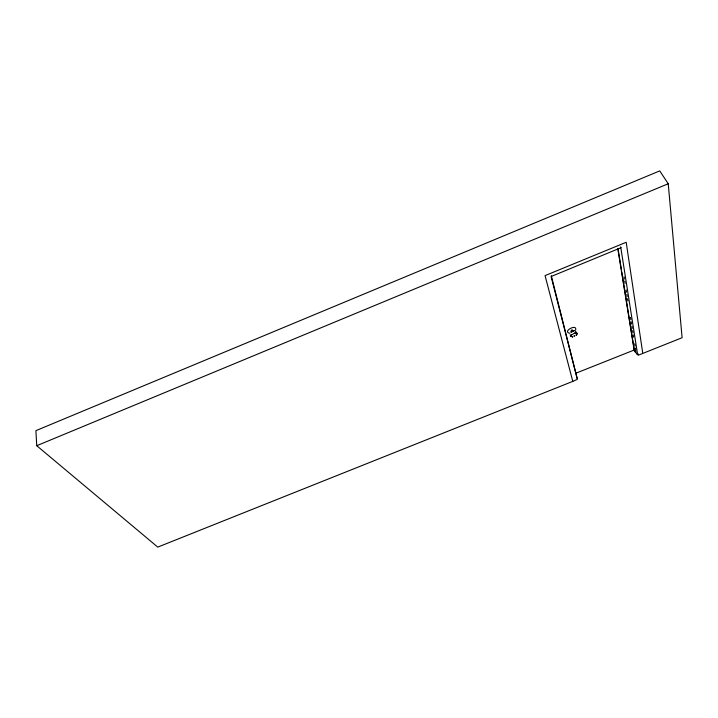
<?xml version="1.0" encoding="UTF-8"?>
<svg xmlns="http://www.w3.org/2000/svg" width="718" height="718" viewBox="0 0 718 718"><rect width="100%" height="100%" fill="white"/><g stroke="black" fill="none" stroke-linecap="round" stroke-linejoin="round"><path stroke-width="1.08" d="M576.931 333.888L576.159 335.342C577.882 334.741 575.656 331.797 576.904 333.682L576.428 333.062L576.348 334.525L576.886 332.981L575.414 331.204M571.393 335.028L571.079 336.248L572.47 336.85M570.648 332.084L571.707 331.267L571.788 331.922M575.621 330.226C577.541 322.992 561.718 331.707 569.796 333.278M571.348 331.24L571.842 332.021L571.42 331.869M571.447 331.097L571.411 331.626M576.267 335.315L576.635 334.857M571.357 335.055L574.571 333.08M577.164 378.395L551.298 275.739M635.843 351.587L634.945 351.847L634.245 350.653L617.893 249.245M571.088 330.325L571.627 329.966M36.744 445.707L668.234 183.754L659.725 170.893L35.9 430.656L36.744 445.707L157.763 547.107L572.784 381.375L545.061 275.613L626.186 242.28L642.789 353.418L682.1 337.72L668.234 183.754M638.239 354.001L636.848 354.27L634.784 350.465M573.036 381.276L577.362 379.319L551.101 276.52L621.097 247.665M642.538 353.525L638.167 355.239L637.593 354.369M575.486 373.369L634.317 349.971L621.716 271.566M572.695 330.827L574.265 330.63M574.553 333.089L575.935 333.035M572.479 331.079L573.224 331.178L572.381 329.903M572.82 336.832L571.214 336.41L571.016 335.405L571.69 336.455L570.72 336.015L570.2 334.669M572.704 336.913L571.106 335.979M575.271 332.999L576.868 333.888M617.992 248.392L621.366 269.358M624.032 276.78L624.382 278.97M624.732 281.169L625.082 283.368M626.123 289.955L626.473 292.154M626.823 294.353L627.173 296.543M627.523 298.742L627.873 300.941M630.494 317.41L630.844 319.609M631.194 321.808L631.544 324.006M631.894 326.196L632.244 328.395M632.585 330.594L632.935 332.793M633.285 334.983L633.635 337.182M634.685 343.769L635.035 345.968M635.385 348.167L635.735 350.366M620.684 246.848L637.611 354.477M574.247 335.665L574.122 336.257L574.732 336.015L574.247 335.665M573.924 330.738L573.152 331.267L573.924 330.738"/></g></svg>
